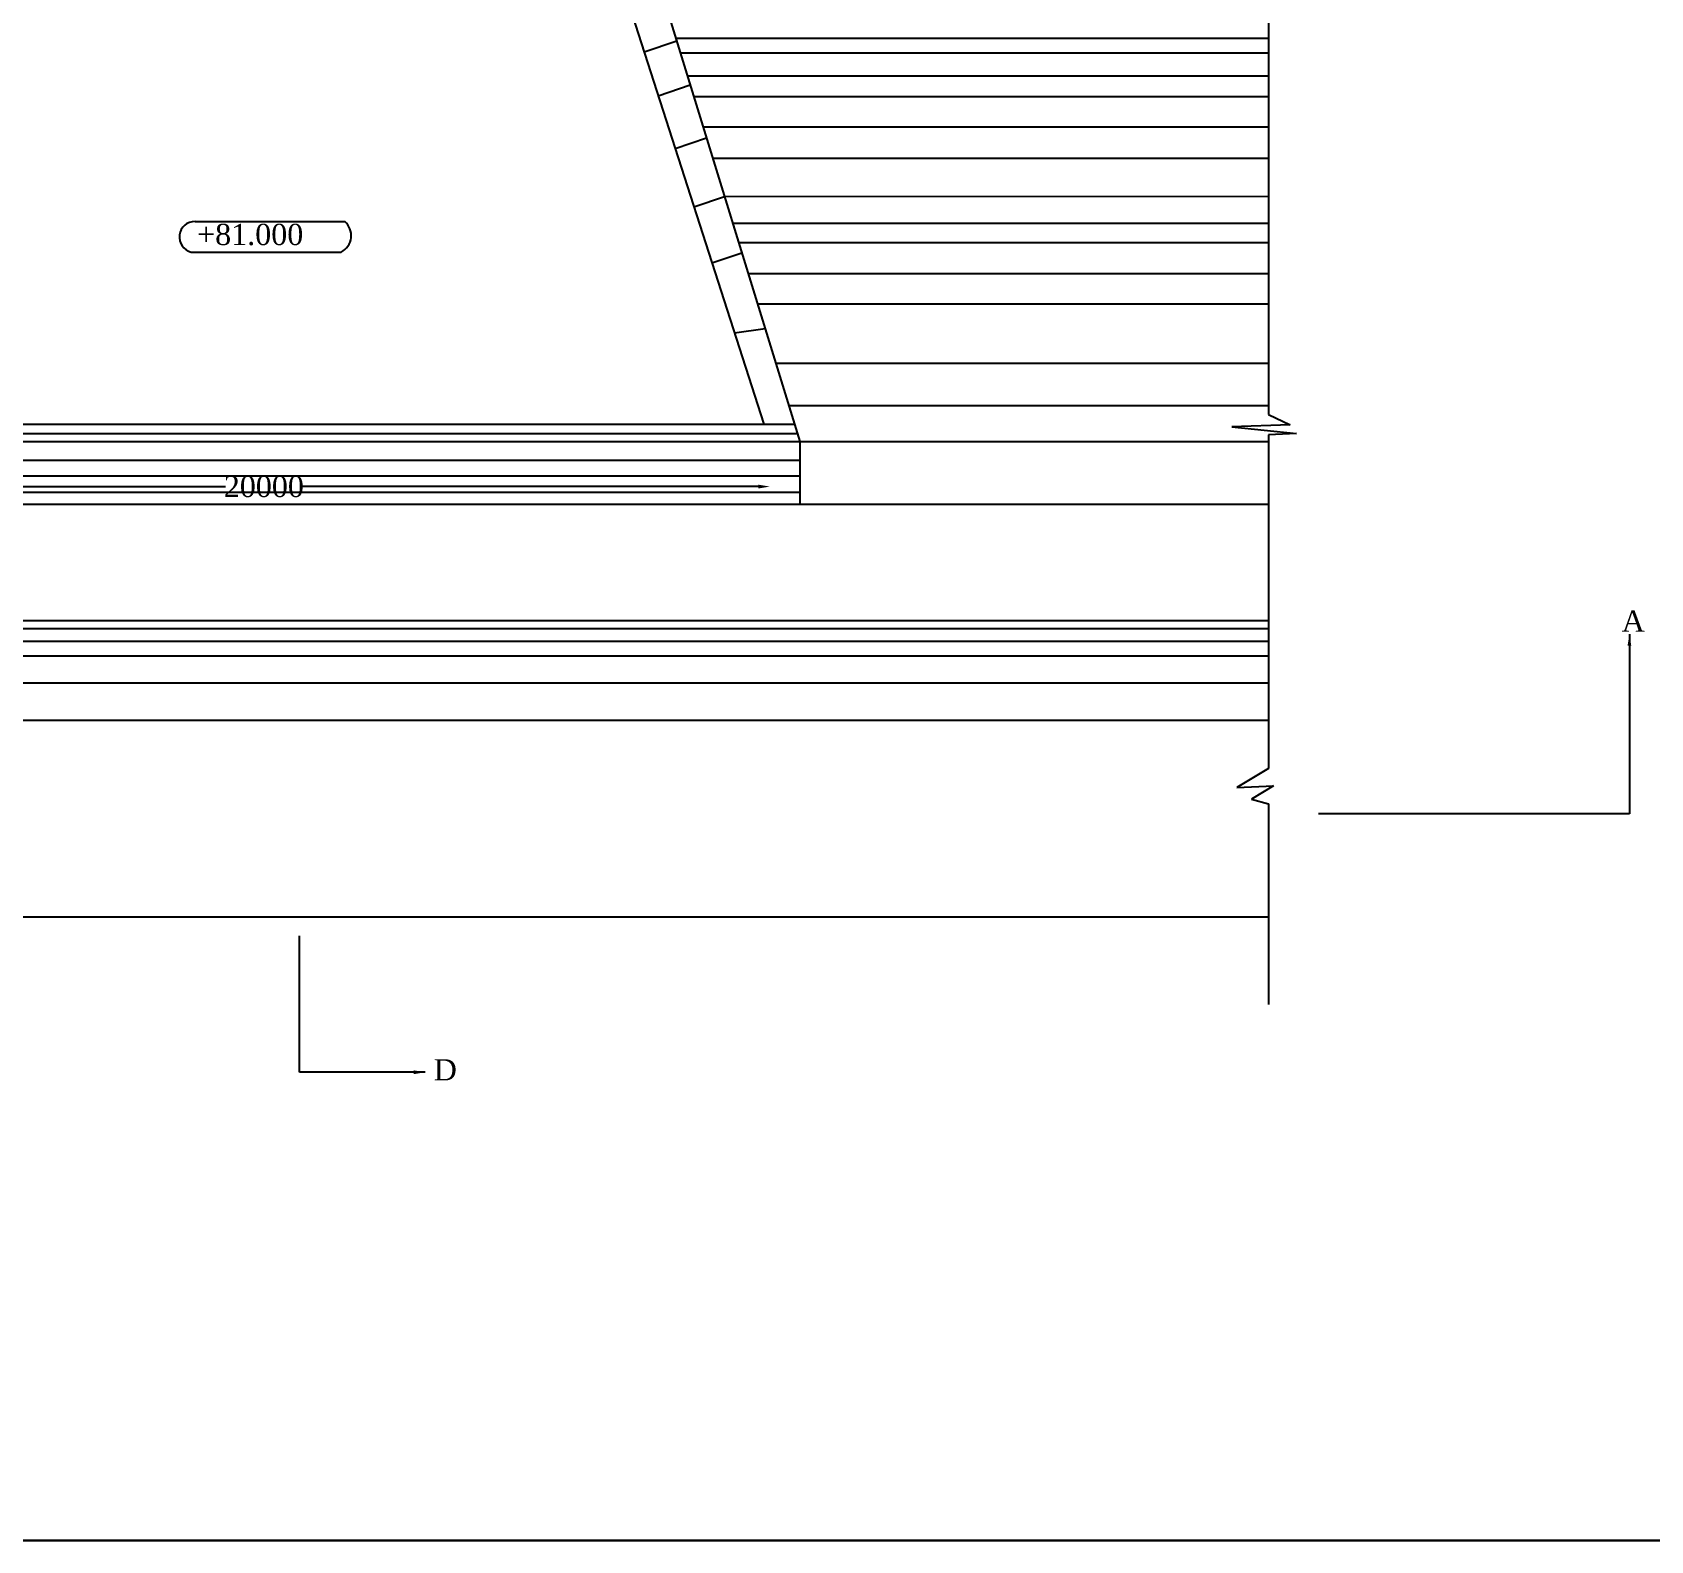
# Model space of a CAD drawing. Header units: millimetres. Extents: x 71701 to 922021, y 11212 to 550189.
# Drawn here: x 582130 to 736921, y 11212 to 155480 of the extents above; entities that cross this region are included whole.
import ezdxf

# ---------------------------------------------------------------- set-up
doc = ezdxf.new("R2010")
doc.units = ezdxf.units.MM
doc.header["$MEASUREMENT"] = 0
doc.header["$PDMODE"] = 66
doc.header["$PDSIZE"] = 170
for name, color, linetype in [('DIM', 5, 'Continuous'), ('DWG. LINE', 1, 'Continuous'), ('TEXT', 7, 'Continuous')]:
    doc.layers.add(name, color=color, linetype=linetype)
doc.layers.add('TITLE', color=7, linetype='Continuous', lineweight=30)
doc.styles.get("Standard").update_dxf_attribs({"font": 'TIMES.TTF', "height": 2030})
doc.dimstyles.get("Standard").update_dxf_attribs({"dimtxt": 2030, "dimasz": 1100, "dimexe": 0.18, "dimexo": 0.0625, "dimgap": 0.09, "dimtad": 0, "dimtih": 1, "dimtoh": 1, "dimdec": 1, "dimzin": 0, "dimdsep": 46, "dimtxsty": 'Standard', "dimcen": 0.09, "dimse1": 1, "dimse2": 1, "dimclrd": 5, "dimclre": 5, "dimclrt": 4, "dimadec": 0, "dimazin": 0, "dimtfac": 1, "dimtdec": 1, "dimtofl": 0, "dimtmove": 0, "dimatfit": 3, "dimfxl": 1, "dimtolj": 1, "dimtzin": 0, "dimarcsym": 0})

# ---------------------------------------------------------------- blocks, each defined once
blk = doc.blocks.new('*D31')
at = {"layer": 'Defpoints', "color": 0}
for p in [(555877, 111503), (652665, 112034), (652665, 111503)]:
    blk.add_point(p, dxfattribs=at)
at = {"layer": 'DIM', "color": 5, "lineweight": -2}
for p, q in [((556977, 112034), (600610, 112034)), ((651565, 112034), (607932, 112034))]:
    blk.add_line(p, q, dxfattribs=at)
at = {"layer": 'DIM', "color": 5}
for points in [[(556977, 112218), (556977, 111851), (555877, 112034)], [(651565, 112218), (651565, 111851), (652665, 112034)]]:
    blk.add_solid(points, dxfattribs=at)
at = {"layer": 'DIM', "color": 4, "insert": (604271, 112034), "char_height": 2030, "attachment_point": 5}
blk.add_mtext('\\A1;20000', dxfattribs=at)

msp = doc.modelspace()

# ---------------------------------------------------------------- linework, layer by layer
at = {"layer": 'DWG. LINE'}
for p, q in [((630249.89, 185875.19), (652091.56, 118018.93)), ((634088.3, 186163.47), (655543, 116360.46)), ((700367.63, 183039.62), (700367.63, 118927.58)), ((643692.38, 154916.52), (700367.63, 154916.52)), ((640634.91, 153611.69), (643770.73, 154661.62)), ((644121.19, 153521.39), (700367.63, 153521.39)), ((641983.35, 149422.44), (645064.02, 150453.89)), ((644797.39, 151321.38), (700367.63, 151321.38)), ((645408.11, 149334.39), (700367.63, 149334.39)), ((646298.21, 146438.44), (700367.63, 146438.44)), ((643608.41, 144373.8), (646622.61, 145383)), ((647221.8, 143433.55), (700367.63, 143433.55)), ((645395.79, 138796.29), (648343.74, 139783.31)), ((648343.74, 139783.31), (700367.63, 139799.27)), ((649125.06, 137241.27), (700367.63, 137241.27)), ((649700.95, 135367.62), (700367.63, 135367.62)), ((647129.94, 133433.35), (650000.1, 134394.32)), ((650611.22, 132406.04), (700367.63, 132406.04)), ((651502.91, 129504.91), (700367.63, 129504.91)), ((649285.49, 126736.65), (652224.8, 127156.25)), ((653242.28, 123845.86), (700453.98, 123845.86)), ((654485.18, 119802.08), (700367.63, 119802.08)), ((553197.74, 118018.93), (655023.96, 118018.93)), ((702426.24, 117936.64), (696864.27, 117759.69)), ((696864.27, 117759.69), (703058.2, 117104.04)), ((700367.63, 118927.58), (702426.24, 117936.64)), ((374186.15, 116360.46), (700367.63, 116360.46)), ((553197.74, 117100.96), (655311.25, 117100.96)), ((655543, 116360.46), (655543, 110351.34)), ((703058.2, 117104.04), (700367.63, 116994.49)), ((700367.63, 116994.49), (700367.63, 85062.08)), ((553197.74, 114550.65), (655543, 114550.65)), ((553197.74, 113076.05), (655543, 113076.05)), ((553197.74, 111503.14), (655543, 111503.14)), ((374186.15, 110351.34), (700367.63, 110351.34)), ((374186.15, 99230.32), (700367.63, 99230.32)), ((374186.15, 98444.6), (700367.63, 98444.6)), ((374186.15, 97235.79), (700367.63, 97235.79)), ((374186.15, 95845.66), (700367.63, 95845.66)), ((374186.15, 93246.73), (700367.63, 93246.73)), ((374186.15, 89676.47), (700367.63, 89676.47)), ((700367.63, 85062.08), (697355.55, 83259.14)), ((697355.55, 83259.14), (700855.69, 83395.72)), ((700855.69, 83395.72), (698750.14, 82139.13)), ((698750.14, 82139.13), (700367.63, 81674.74)), ((700367.63, 81674.74), (700367.63, 62508.55)), ((700367.63, 70839.26), (109454.96, 70839.26))]:
    msp.add_line(p, q, dxfattribs=at)
at = {"layer": 'TEXT'}
for p, q in [((597704.33, 137387.25), (612003.16, 137387.25)), ((597329.14, 134471.65), (611669.65, 134471.65))]:
    msp.add_line(p, q, dxfattribs=at)
for centre, radius, start, end in [((597662.54, 135910.69), 1477.16, 88.3788612, 256.9558132), ((610871.7, 136039.8), 1759.5, 296.9694084, 49.9797837)]:
    msp.add_arc(centre, radius, start, end, dxfattribs=at)
at = {"layer": 'TITLE'}
msp.add_lwpolyline([(71700.89, 550188.52), (920966.35, 550188.52), (920966.35, 11212.35), (71700.89, 11212.35)], close=True, dxfattribs=at)
msp.add_lwpolyline([(71700.89, 550188.52), (920966.35, 550188.52), (920966.35, 11212.35), (71700.89, 11212.35)], close=True, dxfattribs=at)

# ---------------------------------------------------------------- texts
at = {"layer": 'TEXT'}
for s, p in [('+81.000', (597883.19, 135135.46)), ('A', (734152.43, 98153.82)), ('D', (620523.73, 55234.59))]:
    msp.add_text(s, height=2030, dxfattribs=at).set_placement(p)

# ---------------------------------------------------------------- dimensions: what is measured, and where the dimension line sits
at = {"layer": 'DIM'}
dim = msp.add_aligned_dim(p1=(555877.26, 111503.14), p2=(652664.89, 111503.14), distance=531.08, text='20000', dimstyle='Standard', dxfattribs=at)
dim.commit()
dim.dimension.update_dxf_attribs({"geometry": '*D31', "text_midpoint": (604271.08, 112034.22)})

# ---------------------------------------------------------------- leaders
for points in [[(734891.79, 97906.17), (734891.79, 80739.42), (705167.22, 80739.42)], [(619712.08, 56013.78), (607668.79, 56013.78), (607668.79, 69055.17)]]:
    msp.add_leader(points, dimstyle='Standard', override={"dimgap": 0.09, "dimtad": 0}, dxfattribs=at)

doc.saveas('drawing.dxf')
